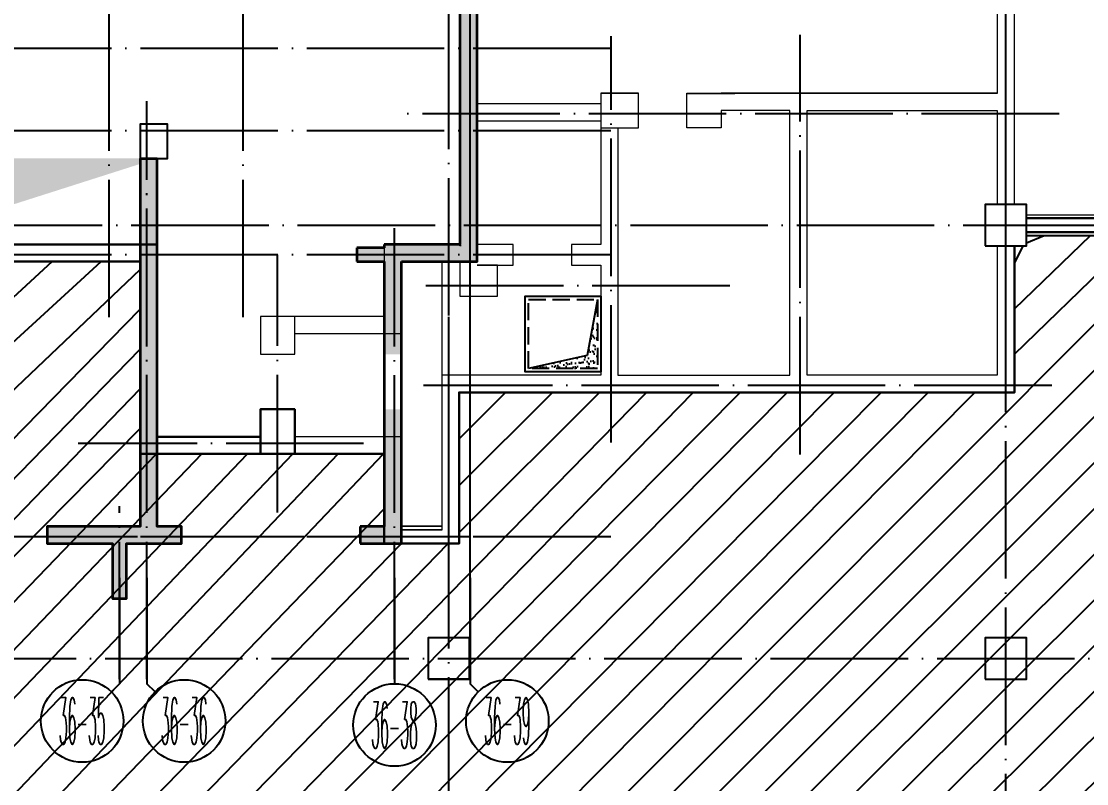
# Model space of a CAD drawing. Extents: x 115549 to 768939, y -502199 to 402497.
# Drawn here: x 430266 to 445760, y -378344 to -367257 of the extents above; entities that cross this region are included whole.
import ezdxf
from ezdxf.enums import TextEntityAlignment as Align

# ---------------------------------------------------------------- set-up
doc = ezdxf.new("R2010")
doc.units = 0
doc.header["$LTSCALE"] = 1000
doc.header["$MEASUREMENT"] = 0
doc.linetypes.add('DASH', pattern=[0.35, 0.25, -0.1])
doc.linetypes.add('DOTE', pattern=[2.4200000000000004, 2, -0.2, 0.02, -0.2])
for name, color, linetype in [('AXIS', 3, 'Continuous'), ('AXIS_TEXT', 7, 'Continuous'), ('COLUMN', 9, 'Continuous'), ('DOTE', 16, 'DOTE'), ('人防集水坑', 6, 'Continuous')]:
    doc.layers.add(name, color=color, linetype=linetype)
for name, color, linetype, lineweight in [('renWALL', 8, 'Continuous', 9), ('WALL', 150, 'Continuous', 30), ('主楼剪力墙', 212, 'Continuous', 5), ('砼墙', 3, 'Continuous', 35)]:
    doc.layers.add(name, color=color, linetype=linetype, lineweight=lineweight)
doc.styles.add('_TCH_AXIS', font='COMPLEX', dxfattribs={"bigfont": 'GBCBIG'})
doc.styles.add('COMPLEX', font='COMPLEX')

# ---------------------------------------------------------------- blocks, each defined once
blk = doc.blocks.new('qiangzh3333')
at = {"layer": 'COLUMN', "color": 8}
for points in [[(503236610.913847, 3697135266.18678), (503237010.913847, 3697135266.18678), (503237010.913847, 3697135766.18678), (503236610.913847, 3697135766.18678)], [(503248901.038847, 3697133996.178967), (503249501.0388471, 3697133996.178967), (503249501.038847, 3697134596.178967), (503248901.038847, 3697134596.178967)], [(503240801.038847, 3697127696.178967), (503241401.038847, 3697127696.178967), (503241401.038847, 3697128296.178967), (503240801.038847, 3697128296.178967)], [(503248901.038847, 3697127696.178967), (503249501.038847, 3697127696.178967), (503249501.038847, 3697128296.178967), (503248901.038847, 3697128296.178967)]]:
    blk.add_lwpolyline(points, close=True, dxfattribs=at)
at = {"layer": 'renWALL', "color": 8}
for points in [[(503241278.9785578, 3697133996.178967), (503241260.913847, 3697133996.178967), (503241260.913847, 3697134596.178967), (503241260.9873332, 3697134596.178967), (503241260.9873332, 3697135913.259404), (503241260.9873332, 3697140163.261382), (503240510.91543, 3697140163.261382)], [(503241260.9873332, 3697140163.261382), (503241510.9873332, 3697140163.261382), (503241510.9873332, 3697136063.259404), (503243310.9873332, 3697136063.259404)], [(503249076.034925, 3697139296.178977), (503249076.0350983, 3697136213.259404), (503246210.9873332, 3697136213.259404), (503245060.9873332, 3697136213.259404)], [(503249326.035192, 3697134596.178967), (503249326.035107, 3697136063.259411), (503249326.0348272, 3697139296.178967)], [(503243560.9873332, 3697135713.259404), (503243560.9873332, 3697133863.259404), (503243560.9873332, 3697133413.26187), (503243560.9873332, 3697132113.26187), (503246060.9873332, 3697132113.26187), (503246060.9873332, 3697135963.259404), (503245060.9873332, 3697135963.259404), (503245060.9873332, 3697135713.259404), (503244560.9873332, 3697135713.259404), (503244560.9873332, 3697136213.259404), (503245060.9873332, 3697136213.259404), (503245260.9873331, 3697136213.259404)], [(503249076.0352267, 3697133996.178967), (503249076.0353357, 3697132113.26187), (503246310.9873332, 3697132113.26187), (503246310.9873332, 3697135963.259404), (503249076.0351128, 3697135963.259404), (503249076.035192, 3697134596.178967)], [(503241510.9873332, 3697134013.259404), (503241510.9873332, 3697134013.259404), (503241510.9873332, 3697134596.178967), (503241510.9873332, 3697134596.178967), (503241510.9873332, 3697135813.259404), (503243310.9873332, 3697135813.259404), (503243310.9873332, 3697134013.259404), (503242885.795962, 3697134013.259404), (503242885.795962, 3697133713.259404), (503243310.9873332, 3697133713.259404), (503243310.9873332, 3697133713.26187), (503243310.9873332, 3697133263.26187), (503243310.9873332, 3697132113.26187), (503241001.1076127, 3697132113.26187), (503241001.1076127, 3697129916.179739), (503240410.9154287, 3697129916.179528), (503240410.9154121, 3697131219.348819), (503238860.9153665, 3697131219.348732)], [(503241260.9873332, 3697134016.179456), (503240160.9153764, 3697134016.179456), (503240160.9153898, 3697132969.179453), (503238360.9153651, 3697132969.179456), (503238360.9153655, 3697132419.34865), (503238860.9153655, 3697132419.348651), (503238860.915365, 3697132969.179455)], [(503238860.9153653, 3697132719.179455), (503240410.915393, 3697132719.179453), (503240410.9153796, 3697133766.179456), (503241260.9873332, 3697133766.179456), (503241260.9873332, 3697133263.26187), (503241810.9873332, 3697133263.26187), (503241810.9873332, 3697133713.26187), (503241510.9873332, 3697133713.26187), (503241510.9873332, 3697133713.259404), (503242035.795962, 3697133713.259404), (503242035.795962, 3697134013.259404), (503241510.9873332, 3697134013.259404)]]:
    blk.add_lwpolyline(points, dxfattribs=at)
for points in [[(503243310.9873332, 3697135713.259404), (503243860.9873332, 3697135713.259404), (503243860.9873332, 3697136213.259404), (503243310.9873332, 3697136213.259404)], [(503240410.9154299, 3697133766.179456), (503241001.1076127, 3697133766.179456), (503241001.1076127, 3697129863.01039), (503240410.9154299, 3697129863.01039)]]:
    blk.add_lwpolyline(points, close=True, dxfattribs=at)
at = {"layer": 'WALL', "color": 8}
for points in [[(503249501.038847, 3697134396.178967), (503257001.038847, 3697134396.178967)], [(503249501.038847, 3697134196.178967), (503257001.038847, 3697134196.178967)], [(503238360.9153665, 3697131219.348704), (503236860.9150647, 3697131219.34862), (503236860.9150649, 3697134016.179456), (503232410.913847, 3697134016.179456), (503232410.913847, 3697134066.18678), (503232010.913847, 3697134066.18678)], [(503249326.0352267, 3697133996.178967), (503249326.0353502, 3697131863.26187), (503246210.9873332, 3697131863.26187), (503243460.9873332, 3697131863.26187), (503241251.1076127, 3697131863.26187), (503241251.1076127, 3697129666.179829), (503240160.9154319, 3697129666.179439), (503240160.9154153, 3697130969.348805), (503238610.915375, 3697130969.348718), (503236610.9150647, 3697130969.348606), (503236610.9150649, 3697133766.179456), (503232410.9154299, 3697133766.179456), (503232410.9154299, 3697129916.179456), (503233126.0353444, 3697129916.179456), (503233126.0353444, 3697128296.178967), (503233301.038847, 3697128296.178967), (503233301.038847, 3697127696.178967), (503233301.0353444, 3697127696.178967), (503233301.0353444, 3697126896.178967), (503232901.0353444, 3697126896.178967), (503232901.0353444, 3697127696.178967)], [(503238860.9153666, 3697130969.348732), (503238860.9153662, 3697131619.34865), (503238360.9153662, 3697131619.34865), (503238360.9153667, 3697130969.348703)]]:
    blk.add_lwpolyline(points, dxfattribs=at)
blk = doc.blocks.new('zhuloujlqtiangchong')
at = {"layer": '主楼剪力墙'}
h = blk.add_hatch(color=253, dxfattribs=at)
h.dxf.hatch_style = 1
h.paths.add_polyline_path([(826057.1114265919, 609470.9931564331), (826057.1114265919, 607820.9931564331), (826057.1114265919, 605270.9931564331), (826307.1114265919, 605270.9931564331), (826307.1114265919, 607820.9931564331), (826307.1114265919, 609470.9931564331), (826782.1114265919, 609470.9931564331), (826782.1114265919, 609670.9931564331), (826182.1114265919, 609670.9931564331), (825582.1114265919, 609670.9931564331), (825582.1114265919, 609470.9931564331)], flags=17)
h.paths.add_polyline_path([(822782.1114265919, 611270.9931564331), (822782.1114265919, 611420.9931564331), (824882.1114265919, 611420.9931564331), (824882.1114265919, 612070.9931564331), (824682.1114265919, 612070.9931564331), (824682.1114265919, 611620.9931564331), (822482.1114265919, 611620.9931564331), (822482.1114265919, 611270.9931564331), (822482.1114265919, 611020.9931564331), (822782.1114265919, 611020.9931564331)])
h.paths.add_polyline_path([(829882.1114265919, 617220.9931564331), (828432.1109634042, 617220.9931564331), (827732.1114265919, 617220.9867229462), (827732.1114265919, 618010.9853439331), (824632.1114265919, 618010.9853439331), (824632.1114265919, 617220.9867229462), (823932.11188972, 617220.9931564331), (822482.1114265919, 617220.9931564331), (822482.1114265919, 616870.9931564331), (822482.1114265919, 615770.9931564331), (822082.1114265919, 615770.9931564331), (822082.1114265919, 615520.9931564331), (822732.1114265919, 615520.9931564331), (822732.1114265919, 616970.9931564331), (823932.1107445359, 616970.9931564331), (824632.1114265919, 616970.9867229462), (824632.1114265919, 615320.9931564331), (824882.1114265919, 615320.9931564331), (824882.1114265919, 617120.9853439331), (824882.1114265919, 617760.9853439331), (827482.1114265919, 617760.9853439331), (827482.1114265919, 617120.9853439331), (827482.1114265919, 615320.9931564331), (827732.1114265919, 615320.9931564331), (827732.1114265919, 616970.9867229462), (828432.1121085882, 616970.9931564331), (829632.1114265919, 616970.9931564331), (829632.1114265919, 616870.9931564331), (829632.1114265919, 615520.9931564331), (830282.1114265919, 615520.9931564331), (830282.1114265919, 615770.9931564331), (829882.1114265919, 615770.9931564331), (829882.1114265919, 616870.9931564331)])
h.paths.add_polyline_path([(829882.1114265919, 611270.9931564331), (829882.1114265919, 611620.9931564331), (828382.1114265919, 611620.9931564331), (827682.1114265919, 611620.9931564331), (827682.1114265919, 611920.9931564331), (827482.1114265919, 611920.9931564331), (827482.1114265919, 611420.9931564331), (828382.1114265919, 611420.9931564331), (829582.1114265919, 611420.9931564331), (829582.1114265919, 611270.9931564331), (829582.1114265919, 611020.9931564331), (829882.1114265919, 611020.9931564331)])
h.paths.add_polyline_path([(833182.1114265919, 615520.9931564331), (833532.1114265919, 615520.9931564331), (833532.1114265919, 615770.9931564331), (832932.1114265919, 615770.9931564331), (832932.1114265919, 614020.9931564331), (833182.1114265919, 614020.9931564331)])
h.paths.add_polyline_path([(838182.1114265919, 611170.9931564331), (838182.1114265919, 609620.9931564331), (837182.1114265919, 609620.9931564331), (837182.1114265919, 609370.9931564331), (838282.1114265919, 609370.9931564331), (839382.1114265919, 609370.9931564331), (839382.1114265919, 609620.9931564331), (838382.1114265919, 609620.9931564331), (838382.1114265919, 611170.9931564331), (838582.1114265919, 611170.9931564331), (838582.1114265919, 611370.9931564331), (838282.1114265919, 611370.9931564331), (837982.1114265919, 611370.9931564331), (837982.1114265919, 611170.9931564331)])
h.paths.add_polyline_path([(837282.1114265919, 605270.9931564331), (837282.1114265919, 607020.9931564331), (837082.1114265919, 607020.9931564331), (837082.1114265919, 605520.9931564331), (836682.1114265919, 605520.9931564331), (836682.1114265919, 605270.9931564331)], flags=17)
h.paths.add_polyline_path([(818832.1114265919, 615770.9931564331), (818832.1114265919, 615520.9931564331), (819182.1114265919, 615520.9931564331), (819182.1114265919, 614020.9931564331), (819432.1114265919, 614020.9931564331), (819432.1114265919, 615770.9931564331)])
h.paths.add_polyline_path([(854082.0958015919, 617220.9931564331), (852632.0958015919, 617220.9931564331), (851932.0958015919, 617220.9931564331), (851932.0958015919, 618010.9931564331), (848832.0958015919, 618010.9931564331), (848832.0958015919, 617220.9931564331), (848132.1114265919, 617220.9931564331), (846682.1114265919, 617220.9931564331), (846682.1114265919, 616870.9931564331), (846682.1114265919, 615770.9931564331), (846282.1114265919, 615770.9931564331), (846282.1114265919, 615520.9931564331), (846932.1114265919, 615520.9931564331), (846932.1114265919, 616970.9931564331), (848132.1114265919, 616970.9931564331), (848832.0958015919, 616970.9931564331), (848832.0958015919, 615320.9931564331), (849082.0958015919, 615320.9931564331), (849082.0958015919, 617120.9931564331), (849082.0958015919, 617760.9931564331), (851682.0958015919, 617760.9931564331), (851682.0958015919, 617120.9931564331), (851682.0958015919, 615320.9931564331), (851932.0958015919, 615320.9931564331), (851932.0958015919, 616970.9931564331), (852632.0958015919, 616970.9931564331), (853832.0958015919, 616970.9931564331), (853832.0958015919, 615520.9931564331), (854482.0958015919, 615520.9931564331), (854482.0958015919, 615770.9931564331), (854082.0958015919, 615770.9931564331), (854082.0958015919, 616870.9931564331)])
h.paths.add_polyline_path([(848182.1114265919, 611420.9931564331), (849082.0958015919, 611420.9931564331), (849082.0958015919, 611920.9931564331), (848882.0958015919, 611920.9931564331), (848882.0958015919, 611620.9931564331), (848182.1114265919, 611620.9931564331), (846682.1114265919, 611620.9931564331), (846682.1114265919, 611270.9931564331), (846682.1114265919, 611020.9931564331), (846982.1114265919, 611020.9931564331), (846982.1114265919, 611270.9931564331), (846982.1114265919, 611420.9931564331)])
h.paths.add_polyline_path([(843032.1114265919, 615770.9931564331), (843032.1114265919, 615520.9931564331), (843382.1114265919, 615520.9931564331), (843382.1114265919, 614020.9931564331), (843632.1114265919, 614020.9931564331), (843632.1114265919, 615770.9931564331)])
h.paths.add_polyline_path([(839882.1114265919, 605270.9931564331), (839882.1114265919, 605520.9931564331), (839482.1114265919, 605520.9931564331), (839482.1114265919, 607020.9931564331), (839282.1114265919, 607020.9931564331), (839282.1114265919, 605270.9931564331)], flags=17)
h.paths.add_polyline_path([(850982.0958015919, 609470.9931564331), (850982.0958015919, 609670.9931564331), (850382.0958015919, 609670.9931564331), (849782.0958015919, 609670.9931564331), (849782.0958015919, 609470.9931564331), (850257.0958015919, 609470.9931564331), (850257.0958015919, 607820.9931564331), (850257.0958015919, 605270.9931564331), (850507.0958015919, 605270.9931564331), (850507.0958015919, 607820.9931564331), (850507.0958015919, 609470.9931564331)], flags=17)
h.paths.add_polyline_path([(854082.0958015919, 611270.9931564331), (854082.0958015919, 611620.9931564331), (851882.0958015919, 611620.9931564331), (851882.0958015919, 612070.9931564331), (851682.0958015919, 612070.9931564331), (851682.0958015919, 611420.9931564331), (853782.0958015919, 611420.9931564331), (853782.0958015919, 611270.9931564331), (853782.0958015919, 611020.9931564331), (854082.0958015919, 611020.9931564331)])
h.paths.add_polyline_path([(857382.0958015919, 615520.9931564331), (857732.0958015919, 615520.9931564331), (857732.0958015919, 615770.9931564331), (857132.0958015919, 615770.9931564331), (857132.0958015919, 614020.9931564331), (857382.0958015919, 614020.9931564331)])
h.paths.add_polyline_path([(838157.1114265919, 615520.9931564331), (838157.1114265919, 613870.9931564331), (838407.1114265919, 613870.9931564331), (838407.1114265919, 615520.9931564331), (839182.1114265919, 615520.9931564331), (839182.1114265919, 615770.9931564331), (837382.1114265919, 615770.9931564331), (837382.1114265919, 615520.9931564331)])
edge = h.paths.add_edge_path()
edge.add_line((823082.1114265919, 609370.9931564331), (823082.1114265919, 605520.9931564331))
edge.add_line((823082.1114265919, 605520.9931564331), (822682.1114265919, 605520.9931564331))
edge.add_line((822682.1114265919, 605520.9931564331), (822682.1114265919, 605270.9931564331))
edge.add_line((822682.1114265919, 605270.9931564331), (823332.1114265919, 605270.9931564331))
edge.add_line((823332.1114265919, 605270.9931564331), (823332.1114265919, 609370.9931564331))
edge.add_line((829032.1114265919, 609370.9931564331), (829032.1114265919, 605270.9931564331))
edge.add_line((829032.1114265919, 605270.9931564331), (829682.1114265919, 605270.9931564331))
edge.add_line((829682.1114265919, 605270.9931564331), (829682.1114265919, 605520.9931564331))
edge.add_line((829682.1114265919, 605520.9931564331), (829282.1114265919, 605520.9931564331))
edge.add_line((829282.1114265919, 605520.9931564331), (829282.1114265919, 609370.9931564331))
edge.add_line((833482.1114265919, 610870.9931564331), (833482.1114265919, 609470.9931564331))
edge.add_line((833482.1114265919, 609470.9931564331), (833482.1114265919, 607020.9931564331))
edge.add_line((833482.1114265919, 607020.9931564331), (833482.1114265919, 605520.9931564331))
edge.add_line((833482.1114265919, 605520.9931564331), (833182.1114265919, 605520.9931564331))
edge.add_line((833182.1114265919, 605520.9931564331), (832032.1114265919, 605520.9931564331))
edge.add_line((832032.1114265919, 605520.9931564331), (832032.1114265919, 605270.9931564331))
edge.add_line((832032.1114265919, 605270.9931564331), (833082.1114265919, 605270.9931564331))
edge.add_line((833082.1114265919, 605270.9931564331), (833082.1114265919, 604470.9931564331))
edge.add_line((833082.1114265919, 604470.9931564331), (833282.1114265919, 604470.9931564331))
edge.add_line((833282.1114265919, 604470.9931564331), (833282.1114265919, 605270.9931564331))
edge.add_line((833282.1114265919, 605270.9931564331), (833582.1114265919, 605270.9931564331))
edge.add_line((833582.1114265919, 605270.9931564331), (834082.1114265919, 605270.9931564331))
edge.add_line((834082.1114265919, 605270.9931564331), (834082.1114265919, 605520.9931564331))
edge.add_line((834082.1114265919, 605520.9931564331), (833732.1114265919, 605520.9931564331))
edge.add_line((833732.1114265919, 605520.9931564331), (833732.1114265919, 607020.9931564331))
edge.add_line((833732.1114265919, 607020.9931564331), (833732.1114265919, 609470.9931564331))
edge.add_line((833732.1114265919, 609470.9931564331), (833732.1114265919, 610870.9931564331))
edge.add_line((847282.1114265919, 609370.9931564331), (847282.1114265919, 605520.9931564331))
edge.add_line((847282.1114265919, 605520.9931564331), (846882.1114265919, 605520.9931564331))
edge.add_line((846882.1114265919, 605520.9931564331), (846882.1114265919, 605270.9931564331))
edge.add_line((846882.1114265919, 605270.9931564331), (847532.1114265919, 605270.9931564331))
edge.add_line((847532.1114265919, 605270.9931564331), (847532.1114265919, 609370.9931564331))
edge.add_line((842832.1114265919, 610870.9931564331), (842832.1114265919, 609470.9931564331))
edge.add_line((842832.1114265919, 609470.9931564331), (842832.1114265919, 607020.9931564331))
edge.add_line((842832.1114265919, 607020.9931564331), (842832.1114265919, 605520.9931564331))
edge.add_line((842832.1114265919, 605520.9931564331), (842482.1114265919, 605520.9931564331))
edge.add_line((842482.1114265919, 605520.9931564331), (842482.1114265919, 605270.9931564331))
edge.add_line((842482.1114265919, 605270.9931564331), (842982.1114265919, 605270.9931564331))
edge.add_line((842982.1114265919, 605270.9931564331), (843282.1114265919, 605270.9931564331))
edge.add_line((843282.1114265919, 605270.9931564331), (843282.1114265919, 604470.9931564331))
edge.add_line((843282.1114265919, 604470.9931564331), (843482.1114265919, 604470.9931564331))
edge.add_line((843482.1114265919, 604470.9931564331), (843482.1114265919, 605520.9931564331))
edge.add_line((843482.1114265919, 605520.9931564331), (843082.1114265919, 605520.9931564331))
edge.add_line((843082.1114265919, 605520.9931564331), (843082.1114265919, 607020.9931564331))
edge.add_line((843082.1114265919, 607020.9931564331), (843082.1114265919, 609470.9931564331))
edge.add_line((843082.1114265919, 609470.9931564331), (843082.1114265919, 610870.9931564331))
edge.add_line((857682.0958015919, 610870.9931564331), (857682.0958015919, 609470.9931564331))
edge.add_line((857682.0958015919, 609470.9931564331), (857682.0958015919, 607020.9931564331))
edge.add_line((857682.0958015919, 607020.9931564331), (857682.0958015919, 605520.9931564331))
edge.add_line((857682.0958015919, 605520.9931564331), (857382.0958015919, 605520.9931564331))
edge.add_line((857382.0958015919, 605520.9931564331), (856332.0958015919, 605520.9931564331))
edge.add_line((856332.0958015919, 605520.9931564331), (856332.0958015919, 605270.9931564331))
edge.add_line((856332.0958015919, 605270.9931564331), (857282.0958015919, 605270.9931564331))
edge.add_line((857282.0958015919, 605270.9931564331), (857282.0958015919, 604470.9931564331))
edge.add_line((857282.0958015919, 604470.9931564331), (857482.0958015919, 604470.9931564331))
edge.add_line((857482.0958015919, 604470.9931564331), (857482.0958015919, 605270.9931564331))
edge.add_line((857482.0958015919, 605270.9931564331), (857782.0958015919, 605270.9931564331))
edge.add_line((857782.0958015919, 605270.9931564331), (858282.0958015919, 605270.9931564331))
edge.add_line((858282.0958015919, 605270.9931564331), (858282.0958015919, 605520.9931564331))
edge.add_line((858282.0958015919, 605520.9931564331), (857932.0958015919, 605520.9931564331))
edge.add_line((857932.0958015919, 605520.9931564331), (857932.0958015919, 607020.9931564331))
edge.add_line((857932.0958015919, 607020.9931564331), (857932.0958015919, 609470.9931564331))
edge.add_line((857932.0958015919, 609470.9931564331), (857932.0958015919, 610870.9931564331))
edge.add_line((853232.0958015919, 609370.9931564331), (853232.0958015919, 605270.9931564331))
edge.add_line((853232.0958015919, 605270.9931564331), (853882.0958015919, 605270.9931564331))
edge.add_line((853882.0958015919, 605270.9931564331), (853882.0958015919, 605520.9931564331))
edge.add_line((853882.0958015919, 605520.9931564331), (853482.0958015919, 605520.9931564331))
edge.add_line((853482.0958015919, 605520.9931564331), (853482.0958015919, 609370.9931564331))
h.paths.add_polyline_path([(861232.0958016515, 608024.1550278664), (861482.0958015323, 608024.1550273895), (861482.0958015919, 609370.9931564331), (862582.0958015919, 609370.9931564331), (862582.0958015919, 615770.9931564331), (861582.0958015919, 615770.9931564331), (861582.0958015919, 615520.9931564331), (862332.0958015919, 615520.9931564331), (862332.0958015919, 609620.9931564331), (861232.0958015919, 609620.9931564331), (861232.0958015919, 609570.9931564331), (860832.0958015919, 609570.9931564331), (860832.0958015919, 609370.9931564331), (861232.0958015919, 609370.9931564331)])
h.paths.add_polyline_path([(861482.0958015919, 607224.1550264359), (861232.0958016515, 607224.1550273895), (861232.0958015919, 605520.9931564331), (860882.0958015919, 605520.9931564331), (860882.0958015919, 605270.9931564331), (861482.0958015919, 605270.9931564331)])
h.paths.add_polyline_path([(815082.1114265919, 609120.9858341217), (815332.1114265919, 609120.9858341217), (815332.1114265919, 609370.9931564331), (815732.1114265919, 609370.9931564331), (815732.1114265919, 609570.9931564331), (815332.1114265919, 609570.9931564331), (815332.1114265919, 609620.9931564331), (814232.1114265919, 609620.9931564331), (814232.1114265919, 615520.9931564331), (814982.1114265919, 615520.9931564331), (814982.1114265919, 615770.9931564331), (813982.1114265919, 615770.9931564331), (813982.1114265919, 609370.9931564331), (815082.1114265919, 609370.9931564331)])
h.paths.add_polyline_path([(815332.1114265919, 608120.9858341217), (815082.1114266515, 608120.9858341217), (815082.1114265919, 605270.9931564331), (815682.1114265919, 605270.9931564331), (815682.1114265919, 605520.9931564331), (815332.1114265919, 605520.9931564331)])
h.paths.add_polyline_path([(818882.1114265919, 608120.9858341217), (818632.1114266515, 608120.9858341217), (818632.1114265919, 605520.9931564331), (818282.1114265919, 605520.9931564331), (818282.1114265919, 605270.9931564331), (819082.1114265919, 605270.9931564331), (819082.1114265919, 604470.9931564331), (819282.1114265919, 604470.9931564331), (819282.1114265919, 605520.9931564331), (818882.1114265919, 605520.9931564331)])
h.paths.add_polyline_path([(818632.1114265919, 609120.9858341217), (818882.1114265323, 609120.9858341217), (818882.1114265919, 610870.9931564331), (818632.1114265919, 610870.9931564331)])
h = blk.add_hatch(color=253, dxfattribs=at)
h.dxf.hatch_style = 1
h.paths.add_polyline_path([(826057.1114265919, 609470.9931564331), (826057.1114265919, 607820.9931564331), (826057.1114265919, 605270.9931564331), (826307.1114265919, 605270.9931564331), (826307.1114265919, 607820.9931564331), (826307.1114265919, 609470.9931564331), (826782.1114265919, 609470.9931564331), (826782.1114265919, 609670.9931564331), (826182.1114265919, 609670.9931564331), (825582.1114265919, 609670.9931564331), (825582.1114265919, 609470.9931564331)])
h.paths.add_polyline_path([(822782.1114265919, 611270.9931564331), (822782.1114265919, 611420.9931564331), (824882.1114265919, 611420.9931564331), (824882.1114265919, 612070.9931564331), (824682.1114265919, 612070.9931564331), (824682.1114265919, 611620.9931564331), (822482.1114265919, 611620.9931564331), (822482.1114265919, 611270.9931564331), (822482.1114265919, 611020.9931564331), (822782.1114265919, 611020.9931564331)])
h.paths.add_polyline_path([(829882.1114265919, 611270.9931564331), (829882.1114265919, 611620.9931564331), (828382.1114265919, 611620.9931564331), (827682.1114265919, 611620.9931564331), (827682.1114265919, 611920.9931564331), (827482.1114265919, 611920.9931564331), (827482.1114265919, 611420.9931564331), (828382.1114265919, 611420.9931564331), (829582.1114265919, 611420.9931564331), (829582.1114265919, 611270.9931564331), (829582.1114265919, 611020.9931564331), (829882.1114265919, 611020.9931564331)])
h.paths.add_polyline_path([(838182.1114265919, 611170.9931564331), (838182.1114265919, 609620.9931564331), (837182.1114265919, 609620.9931564331), (837182.1114265919, 609370.9931564331), (838282.1114265919, 609370.9931564331), (839382.1114265919, 609370.9931564331), (839382.1114265919, 609620.9931564331), (838382.1114265919, 609620.9931564331), (838382.1114265919, 611170.9931564331), (838582.1114265919, 611170.9931564331), (838582.1114265919, 611370.9931564331), (838282.1114265919, 611370.9931564331), (837982.1114265919, 611370.9931564331), (837982.1114265919, 611170.9931564331)])
h.paths.add_polyline_path([(837282.1114265919, 605270.9931564331), (837282.1114265919, 607020.9931564331), (837082.1114265919, 607020.9931564331), (837082.1114265919, 605520.9931564331), (836682.1114265919, 605520.9931564331), (836682.1114265919, 605270.9931564331)])
h.paths.add_polyline_path([(848182.1114265919, 611420.9931564331), (849082.0958015919, 611420.9931564331), (849082.0958015919, 611920.9931564331), (848882.0958015919, 611920.9931564331), (848882.0958015919, 611620.9931564331), (848182.1114265919, 611620.9931564331), (846682.1114265919, 611620.9931564331), (846682.1114265919, 611270.9931564331), (846682.1114265919, 611020.9931564331), (846982.1114265919, 611020.9931564331), (846982.1114265919, 611270.9931564331), (846982.1114265919, 611420.9931564331)])
h.paths.add_polyline_path([(839882.1114265919, 605270.9931564331), (839882.1114265919, 605520.9931564331), (839482.1114265919, 605520.9931564331), (839482.1114265919, 607020.9931564331), (839282.1114265919, 607020.9931564331), (839282.1114265919, 605270.9931564331)])
h.paths.add_polyline_path([(850982.0958015919, 609470.9931564331), (850982.0958015919, 609670.9931564331), (850382.0958015919, 609670.9931564331), (849782.0958015919, 609670.9931564331), (849782.0958015919, 609470.9931564331), (850257.0958015919, 609470.9931564331), (850257.0958015919, 607820.9931564331), (850257.0958015919, 605270.9931564331), (850507.0958015919, 605270.9931564331), (850507.0958015919, 607820.9931564331), (850507.0958015919, 609470.9931564331)])
h.paths.add_polyline_path([(854082.0958015919, 611270.9931564331), (854082.0958015919, 611620.9931564331), (851882.0958015919, 611620.9931564331), (851882.0958015919, 612070.9931564331), (851682.0958015919, 612070.9931564331), (851682.0958015919, 611420.9931564331), (853782.0958015919, 611420.9931564331), (853782.0958015919, 611270.9931564331), (853782.0958015919, 611020.9931564331), (854082.0958015919, 611020.9931564331)])
h.paths.add_polyline_path([(857682.0958015919, 610870.9931564331), (857932.0958015919, 610870.9931564331), (857932.0958015919, 609470.9931564331), (857932.0958015919, 607020.9931564331), (857932.0958015919, 605520.9931564331), (858282.0958015919, 605520.9931564331), (858282.0958015919, 605270.9931564331), (857782.0958015919, 605270.9931564331), (857482.0958015919, 605270.9931564331), (857482.0958015919, 604470.9931564331), (857282.0958015919, 604470.9931564331), (857282.0958015919, 605270.9931564331), (856332.0958015919, 605270.9931564331), (856332.0958015919, 605520.9931564331), (857382.0958015919, 605520.9931564331), (857682.0958015919, 605520.9931564331), (857682.0958015919, 607020.9931564331), (857682.0958015919, 609470.9931564331)])
h.paths.add_polyline_path([(853232.0958015919, 609370.9931564331), (853482.0958015919, 609370.9931564331), (853482.0958015919, 605520.9931564331), (853882.0958015919, 605520.9931564331), (853882.0958015919, 605270.9931564331), (853232.0958015919, 605270.9931564331)])
h.paths.add_polyline_path([(847282.1114265919, 609370.9931564331), (847532.1114265919, 609370.9931564331), (847532.1114265919, 605270.9931564331), (846882.1114265919, 605270.9931564331), (846882.1114265919, 605520.9931564331), (847282.1114265919, 605520.9931564331)])
h.paths.add_polyline_path([(842832.1114265919, 610870.9931564331), (843082.1114265919, 610870.9931564331), (843082.1114265919, 609470.9931564331), (843082.1114265919, 607020.9931564331), (843082.1114265919, 605520.9931564331), (843482.1114265919, 605520.9931564331), (843482.1114265919, 604470.9931564331), (843282.1114265919, 604470.9931564331), (843282.1114265919, 605270.9931564331), (842982.1114265919, 605270.9931564331), (842482.1114265919, 605270.9931564331), (842482.1114265919, 605520.9931564331), (842832.1114265919, 605520.9931564331), (842832.1114265919, 607020.9931564331), (842832.1114265919, 609470.9931564331)])
h.paths.add_polyline_path([(833482.1114265919, 610870.9931564331), (833732.1114265919, 610870.9931564331), (833732.1114265919, 609470.9931564331), (833732.1114265919, 607020.9931564331), (833732.1114265919, 605520.9931564331), (834082.1114265919, 605520.9931564331), (834082.1114265919, 605270.9931564331), (833582.1114265919, 605270.9931564331), (833282.1114265919, 605270.9931564331), (833282.1114265919, 604470.9931564331), (833082.1114265919, 604470.9931564331), (833082.1114265919, 605270.9931564331), (832032.1114265919, 605270.9931564331), (832032.1114265919, 605520.9931564331), (833182.1114265919, 605520.9931564331), (833482.1114265919, 605520.9931564331), (833482.1114265919, 607020.9931564331), (833482.1114265919, 609470.9931564331)])
h.paths.add_polyline_path([(829032.1114265919, 609370.9931564331), (829282.1114265919, 609370.9931564331), (829282.1114265919, 605520.9931564331), (829682.1114265919, 605520.9931564331), (829682.1114265919, 605270.9931564331), (829032.1114265919, 605270.9931564331)])
h.paths.add_polyline_path([(823082.1114265919, 609370.9931564331), (823332.1114265919, 609370.9931564331), (823332.1114265919, 605270.9931564331), (822682.1114265919, 605270.9931564331), (822682.1114265919, 605520.9931564331), (823082.1114265919, 605520.9931564331)])
blk = doc.blocks.new('asdfqwer')
at = {"ltscale": 10}
h = blk.add_hatch(dxfattribs=at)
h.set_pattern_fill('AR-SAND', color=6, scale=50, style=0)
h.set_pattern_definition([(37.50000000000001, (0, 0), (-4.000078239960125, 122.3533093323356), [0, -96.52, 0, -107.95, 0, -103.1875]), (7.499999999999999, (0, 0), (112.3808207845006, 179.2062751420885), [0, -52.07000000000001, 0, -86.995, 0, -33.3375]), (327.5, (-78.105, 0), (197.7480925603645, 0.3592961696364028), [0, -31.75, 0, -114.3, 0, -149.225]), (317.5, (-78.105, 0), (190.8891131180743, 55.73233081430404), [0, -15.875, 0, -74.92999999999999, 0, -85.725])])
h.paths.add_polyline_path([(477311.1162526845, 229083.757494817), (476311.1162526844, 229083.757494817), (476311.1162526844, 228083.7574948172), (476458.3371828603, 228897.4432301149)])
at = {"color": 6}
for p, q in [((476458.3371828604, 228897.4432301149), (477311.1162526845, 229083.757494817)), ((476311.1162526845, 228083.757494817), (476458.3371828604, 228897.4432301149))]:
    blk.add_line(p, q, dxfattribs=at)
blk.add_lwpolyline([(476261.1162526845, 229133.757494817), (477361.1162526845, 229133.757494817), (477361.1162526845, 228033.757494817), (476261.1162526845, 228033.757494817)], close=True, dxfattribs=at)
at = {"color": 6, "linetype": 'DASH'}
blk.add_lwpolyline([(476311.1162526845, 229083.757494817), (477311.1162526845, 229083.757494817), (477311.1162526845, 228083.757494817), (476311.1162526845, 228083.757494817)], close=True, dxfattribs=at)
blk = doc.blocks.new('_AXISO')
blk.add_circle((0, 0), 0.5)
at = {"layer": 'AXIS_TEXT', "style": 'COMPLEX', "width": 1.041666666666667}
blk.add_attdef('A', text='', height=0.56, dxfattribs=at).set_placement((-0.25, -0.28), (0.25, -0.28), align=Align.FIT)
blk = doc.blocks.new('36-8')
at = {"layer": 'AXIS'}
for p, q in [((2321903.268449269, -1099329.844823387), (2321903.268449267, -1100868.143800153)), ((2322303.268449269, -1099329.844823388), (2322303.268449267, -1100868.143800154)), ((2325903.26808413, -1099329.844823417), (2325903.268084128, -1100868.143800183)), ((2327003.267718991, -1099329.844823388), (2327003.267718989, -1100868.143800154)), ((2321786.111161741, -1100985.301087679), (2321903.268449267, -1100868.143800153)), ((2322420.425736792, -1100985.301087679), (2322303.268449267, -1100868.143800154)), ((2327120.425006514, -1100985.301087679), (2327003.267718989, -1100868.143800154))]:
    blk.add_line(p, q, dxfattribs=at)
ref = blk.add_blockref('_AXISO', (2321361.84709303, -1101409.56515639), dxfattribs=dict(at, xscale=1200, yscale=1200, zscale=1200))
ref.add_attrib('A', '36-35', dxfattribs={"layer": 'AXIS_TEXT', "height": 678.8225099390856, "style": '_TCH_AXIS', "width": 0.2142857142856402}).set_placement((2321022.43583806, -1101748.97641136), (2321701.258347999, -1101748.97641136), align=Align.FIT)
ref = blk.add_blockref('_AXISO', (2322844.689805504, -1101409.565156391), dxfattribs=dict(at, xscale=1200, yscale=1200, zscale=1200))
ref.add_attrib('A', '36-36', dxfattribs={"layer": 'AXIS_TEXT', "height": 678.8225099390856, "style": '_TCH_AXIS', "width": 0.2142857142856403}).set_placement((2322505.278550535, -1101748.976411361), (2323184.101060473, -1101748.976411361), align=Align.FIT)
ref = blk.add_blockref('_AXISO', (2325903.268084128, -1101468.143800183), dxfattribs=dict(at, xscale=1200, yscale=1200, zscale=1200))
ref.add_attrib('A', '36-38', dxfattribs={"layer": 'AXIS_TEXT', "height": 678.8225099390856, "style": '_TCH_AXIS', "width": 0.2142857142856402}).set_placement((2325563.856829159, -1101807.555055153), (2326242.679339098, -1101807.555055153), align=Align.FIT)
ref = blk.add_blockref('_AXISO', (2327544.689075226, -1101409.565156391), dxfattribs=dict(at, xscale=1200, yscale=1200, zscale=1200))
ref.add_attrib('A', '36-39', dxfattribs={"layer": 'AXIS_TEXT', "height": 678.8225099390856, "style": '_TCH_AXIS', "width": 0.2142857142856403}).set_placement((2327205.277820257, -1101748.976411361), (2327884.100330195, -1101748.976411361), align=Align.FIT)
blk = doc.blocks.new('gangjinhunningtuqiang')
at = {"layer": '砼墙', "color": 8}
for p, q in [((857682.0958015919, 610870.9931564331), (857932.0958015919, 610870.9931564331)), ((861232.0958015919, 609570.9931564331), (860832.0958015919, 609570.9931564331)), ((860832.0958015919, 609570.9931564331), (860832.0958015919, 609370.9931564331)), ((861232.0958015919, 609620.9931564331), (861232.0958015919, 609570.9931564331)), ((860832.0958015919, 609370.9931564331), (861232.0958015919, 609370.9931564331)), ((861232.0958015919, 609370.9931564331), (861232.0958015919, 609170.9931564331)), ((861482.0958015919, 609170.9931564331), (861482.0958015919, 609370.9931564331)), ((861232.0958015919, 609170.9931564331), (861232.0958015919, 605520.9931564331)), ((861482.0958015919, 605270.9931564331), (861482.0958015919, 609170.9931564331)), ((861232.0958015919, 605520.9931564331), (860882.0958015919, 605520.9931564331)), ((860882.0958015919, 605520.9931564331), (860882.0958015919, 605270.9931564331)), ((860882.0958015919, 605270.9931564331), (861482.0958015919, 605270.9931564331))]:
    blk.add_line(p, q, dxfattribs=at)
for points in [[(861482.0958015919, 609370.9931564331), (862582.0958015919, 609370.9931564331), (862582.0958015919, 611270.9931564331), (862582.0958015919, 613870.9931564331), (862582.0958015919, 615770.9931564331), (861582.0958015919, 615770.9931564331), (861582.0958015919, 615520.9931564331), (862332.0958015919, 615520.9931564331), (862332.0958015919, 613870.9931564331), (862332.0958015919, 611270.9931564331), (862332.0958015919, 609620.9931564331), (861232.0958015919, 609620.9931564331)], [(857682.0958015919, 610870.9931564331), (857682.0958015919, 609470.9931564331), (857682.0958015919, 607020.9931564331), (857682.0958015919, 605520.9931564331), (857382.0958015919, 605520.9931564331), (856332.0958015919, 605520.9931564331), (856332.0958015919, 605270.9931564331), (857282.0958015919, 605270.9931564331), (857282.0958015919, 604470.9931564331), (857482.0958015919, 604470.9931564331), (857482.0958015919, 605270.9931564331), (857782.0958015919, 605270.9931564331), (858282.0958015919, 605270.9931564331), (858282.0958015919, 605520.9931564331), (857932.0958015919, 605520.9931564331), (857932.0958015919, 607020.9931564331), (857932.0958015919, 609470.9931564331), (857932.0958015919, 610870.9931564331)]]:
    blk.add_lwpolyline(points, dxfattribs=at)
blk = doc.blocks.new('saaaa')
at = {"layer": 'COLUMN', "color": 8}
for p, q in [((504904699.7197793, 3696196563.324012), (504904299.7197793, 3696196563.324012)), ((504904299.7197793, 3696196563.324012), (504904299.7197793, 3696196063.324012)), ((504904699.7197793, 3696196063.324012), (504904699.7197793, 3696196563.324012)), ((504904299.7197793, 3696196063.324012), (504904699.7197793, 3696196063.324012)), ((504916589.8447793, 3696195393.316199), (504916589.8447793, 3696194793.316199)), ((504916764.8411242, 3696195393.316199), (504916589.8447793, 3696195393.316199)), ((504917189.8447793, 3696195393.316199), (504916589.8447793, 3696195393.316199)), ((504916589.8447793, 3696195393.316199), (504916589.8447793, 3696194793.316199)), ((504917189.8447793, 3696195393.316199), (504917014.8411242, 3696195393.316199)), ((504917189.8447793, 3696195243.316199), (504917189.8447793, 3696195393.316199)), ((504917189.8447794, 3696194793.316199), (504917189.8447793, 3696195393.316199)), ((504917189.8447793, 3696194793.316199), (504917189.8447793, 3696194993.316199)), ((504916589.8447793, 3696194793.316199), (504916764.841159, 3696194793.316199)), ((504916589.8447793, 3696194793.316199), (504917189.8447794, 3696194793.316199)), ((504917014.841159, 3696194793.316199), (504917189.8447793, 3696194793.316199)), ((504909089.8447793, 3696189093.316199), (504908489.8447793, 3696189093.316199)), ((504908489.8447793, 3696189093.316199), (504908489.8447793, 3696188493.316199)), ((504909089.8447793, 3696188493.316199), (504909089.8447793, 3696189093.316199)), ((504908489.8447793, 3696188493.316199), (504909089.8447793, 3696188493.316199))]:
    blk.add_line(p, q, dxfattribs=at)
at = {"layer": 'renWALL', "color": 8}
for p, q in [((504908949.7932655, 3696196710.396636), (504908949.7932655, 3696200960.398614)), ((504909199.7932655, 3696200960.398614), (504909199.7932655, 3696196860.396636)), ((504916764.8407595, 3696200093.316199), (504916764.8410306, 3696197010.396636)), ((504917014.8410393, 3696196860.396643), (504917014.8407595, 3696200093.316199)), ((504917014.8410229, 3696197043.316199), (504917014.8410229, 3696197243.316199)), ((504911549.7932655, 3696197010.396636), (504910999.7932655, 3696197010.396636)), ((504910999.7932655, 3696197010.396636), (504910999.7932655, 3696196510.396636)), ((504911549.7932655, 3696196510.396636), (504911549.7932655, 3696197010.396636)), ((504912249.7932655, 3696196510.396636), (504912249.7932655, 3696197010.396636)), ((504912249.7932655, 3696197010.396636), (504912749.7932655, 3696197010.396636)), ((504912749.7932655, 3696197010.396636), (504912949.7932653, 3696197010.396636)), ((504913899.7932655, 3696197010.396636), (504912749.7932655, 3696197010.396636)), ((504916764.8410306, 3696197010.396636), (504913899.7932655, 3696197010.396636)), ((504909199.7932655, 3696196860.396636), (504910999.7932655, 3696196860.396636)), ((504917014.8411243, 3696195393.316199), (504917014.8410393, 3696196860.396643)), ((504908949.7932655, 3696195393.316199), (504908949.7932655, 3696196710.396636)), ((504913749.7932655, 3696196760.396636), (504912749.7932655, 3696196760.396636)), ((504912749.7932655, 3696196760.396636), (504912749.7932655, 3696196510.396636)), ((504913749.7932655, 3696192910.399102), (504913749.7932655, 3696196760.396636)), ((504913999.7932655, 3696192910.399102), (504913999.7932655, 3696196760.396636)), ((504913999.7932655, 3696196760.396636), (504916764.8410451, 3696196760.396636)), ((504916764.8410451, 3696196760.396636), (504916764.8411242, 3696195393.316199)), ((504909199.7932655, 3696195393.316199), (504909199.7932655, 3696196610.396636)), ((504909199.7932655, 3696196610.396636), (504910999.7932655, 3696196610.396636)), ((504910999.7932655, 3696196610.396636), (504910999.7932655, 3696194810.396636)), ((504910999.7932655, 3696196510.396636), (504911549.7932655, 3696196510.396636)), ((504911249.7932655, 3696196510.396636), (504911249.7932655, 3696194660.396636)), ((504912749.7932655, 3696196510.396636), (504912249.7932655, 3696196510.396636)), ((504908949.7197793, 3696194793.316199), (504908949.7197793, 3696195393.316199)), ((504908949.7197793, 3696195393.316199), (504908949.7932655, 3696195393.316199)), ((504909199.7932655, 3696194793.316199), (504909199.7932655, 3696195393.316199)), ((504909199.7932655, 3696195393.316199), (504909199.7932655, 3696195393.316199)), ((504917189.8447793, 3696195243.316199), (504922114.841142, 3696195243.316199)), ((504917189.8447793, 3696194943.316199), (504922114.841142, 3696194943.316199)), ((504908949.7932655, 3696194813.316688), (504907849.7213087, 3696194813.316688)), ((504907849.7213087, 3696194813.316688), (504907849.7213221, 3696193766.316685)), ((504908967.78449, 3696194793.316199), (504908949.7197793, 3696194793.316199)), ((504909724.6018943, 3696194810.396636), (504909199.7932655, 3696194810.396636)), ((504909199.7932655, 3696194793.316199), (504909199.7932655, 3696194793.316199)), ((504909724.6018943, 3696194510.396636), (504909724.6018943, 3696194810.396636)), ((504910999.7932655, 3696194810.396636), (504910574.6018943, 3696194810.396636)), ((504910574.6018943, 3696194810.396636), (504910574.6018943, 3696194510.396636)), ((504916764.841159, 3696194793.316199), (504916764.841268, 3696192910.399102)), ((504908099.7213253, 3696193516.316685), (504908099.7213119, 3696194563.316688)), ((504908099.7213119, 3696194563.316688), (504908949.7932655, 3696194563.316688)), ((504908099.7213622, 3696194563.316688), (504908689.913545, 3696194563.316688)), ((504908099.7213622, 3696190660.147622), (504908099.7213622, 3696194563.316688)), ((504908689.913545, 3696194563.316688), (504908689.913545, 3696190660.147622)), ((504908949.7932655, 3696194563.316688), (504908949.7932655, 3696194060.399102)), ((504911249.7932655, 3696194660.396636), (504911249.7932655, 3696194210.399102)), ((504909499.7932655, 3696194060.399102), (504909499.7932655, 3696194510.399102)), ((504909499.7932655, 3696194510.399102), (504909499.7932655, 3696194510.399102)), ((504909499.7932655, 3696194510.399102), (504909499.7932655, 3696194510.396636)), ((504909499.7932655, 3696194510.396636), (504909724.6018943, 3696194510.396636)), ((504910574.6018943, 3696194510.396636), (504910999.7932655, 3696194510.396636)), ((504910999.7932655, 3696194510.396636), (504910999.7932655, 3696194510.399102)), ((504910999.7932655, 3696194510.399102), (504910999.7932655, 3696194060.399102)), ((504911249.7932655, 3696194210.399102), (504911249.7932655, 3696192910.399102)), ((504908949.7932655, 3696194060.399102), (504909499.7932655, 3696194060.399102)), ((504910999.7932655, 3696194060.399102), (504910999.7932655, 3696192910.399102)), ((504907849.7213221, 3696193766.316685), (504906049.7212974, 3696193766.316688)), ((504906049.7212974, 3696193766.316688), (504906049.7212978, 3696193216.485882)), ((504906549.7212978, 3696193216.485883), (504906549.7212973, 3696193766.316687)), ((504906549.7212976, 3696193516.316687), (504908099.7213253, 3696193516.316685)), ((504906049.7212978, 3696193216.485882), (504906549.7212978, 3696193216.485883)), ((504910999.7932655, 3696192910.399102), (504908689.913545, 3696192910.399102)), ((504908689.913545, 3696192910.399102), (504908689.913545, 3696190713.316971)), ((504911249.7932655, 3696192910.399102), (504913749.7932655, 3696192910.399102)), ((504916764.841268, 3696192910.399102), (504913999.7932655, 3696192910.399102)), ((504908099.7213444, 3696192016.486051), (504906549.7212988, 3696192016.485964)), ((504908099.721361, 3696190713.31676), (504908099.7213444, 3696192016.486051)), ((504908689.913545, 3696190713.316971), (504908099.721361, 3696190713.31676)), ((504908689.913545, 3696190660.147622), (504908099.7213622, 3696190660.147622))]:
    blk.add_line(p, q, dxfattribs=at)
at = {"layer": 'WALL', "color": 8}
for p, q in [((504904549.7209972, 3696194812.580359), (504900099.7197793, 3696194812.580359)), ((504904549.720997, 3696192015.749524), (504904549.7209972, 3696194812.580359)), ((504917014.841159, 3696194792.579871), (504917014.8412825, 3696192659.662774)), ((504904299.7209972, 3696194562.580359), (504900099.7213622, 3696194562.580359)), ((504904299.720997, 3696191765.749509), (504904299.7209972, 3696194562.580359)), ((504911149.7932655, 3696192659.662774), (504908939.913545, 3696192659.662774)), ((504908939.913545, 3696192659.662774), (504908939.913545, 3696190462.580733)), ((504913899.7932655, 3696192659.662774), (504911149.7932655, 3696192659.662774)), ((504917014.8412825, 3696192659.662774), (504913899.7932655, 3696192659.662774)), ((504906549.7212985, 3696192415.749554), (504906049.7212985, 3696192415.749554)), ((504906049.7212985, 3696192415.749554), (504906049.721299, 3696191765.749607)), ((504906549.7212989, 3696191765.749636), (504906549.7212985, 3696192415.749554)), ((504906049.7212988, 3696192015.749608), (504904549.720997, 3696192015.749524)), ((504906299.7213073, 3696191765.749622), (504904299.720997, 3696191765.749509)), ((504907849.7213476, 3696191765.749709), (504906299.7213073, 3696191765.749622)), ((504907849.7213641, 3696190462.580342), (504907849.7213476, 3696191765.749709)), ((504908939.913545, 3696190462.580733), (504907849.7213641, 3696190462.580342))]:
    blk.add_line(p, q, dxfattribs=at)
blk = doc.blocks.new('36-19')
at = {"layer": 'DOTE', "color": 8}
for p, q in [((2326768.00286736, -1123594.431050437), (2326768.00286736, -1113651.03098487)), ((2328718.002865748, -1123594.431050437), (2328718.002865748, -1113651.03098487)), ((2332018.002865749, -1128858.771882463), (2332018.002865748, -1113651.03098487)), ((2334062.534886719, -1119686.019433582), (2282758.942673185, -1119686.019433582)), ((2327318.002865748, -1128858.771882458), (2327318.002865748, -1120454.173971831)), ((2334062.534886719, -1120886.019433582), (2282758.942673185, -1120886.019433582)), ((2330918.003230887, -1128858.771882462), (2330918.003230887, -1122301.580283151)), ((2334062.534886719, -1122686.017299833), (2282758.942673185, -1122686.017299833)), ((2326918.003596026, -1128858.771882457), (2326918.003596026, -1126340.964626454)), ((2334062.53488672, -1126786.017300328), (2282758.942673185, -1126786.017300328))]:
    blk.add_line(p, q, dxfattribs=at)

msp = doc.modelspace()

# ---------------------------------------------------------------- hatches: boundary and pattern name
h = msp.add_hatch()
h.set_pattern_fill('ANSI31', color=256, scale=300, style=0)
h.set_pattern_definition([(45, (-502804617.7348279, -3696704517.997187), (-336.7596045400932, 336.7596045400933), [])])
edge = h.paths.add_edge_path()
edge.add_line((487447.9249867091, -311971.880719469), (487447.9267028461, -418351.4709918957))
edge.add_line((487447.9267028461, -418351.4709918957), (442183.2992801557, -418351.471722887))
edge.add_line((442183.2992801557, -418351.471722887), (442183.2992801557, -418251.474469469))
edge.add_line((442183.2992801557, -418251.474469469), (437793.2102692018, -418251.4701960544))
edge.add_line((437793.2102692018, -418251.4701960544), (437793.2102692018, -412351.474469469))
edge.add_line((437793.2102692018, -412351.474469469), (440543.2102692018, -412351.4744699459))
edge.add_line((440543.2102692018, -412351.4744699459), (440543.1806011091, -406901.474469469))
edge.add_line((440543.1806011091, -406901.474469469), (437793.1814452896, -406901.4732144336))
edge.add_line((437793.1814452896, -406901.4732144336), (437793.1816869865, -406371.818219469))
edge.add_line((437793.1816869865, -406371.818219469), (436783.3040191422, -406371.818219469))
edge.add_line((436783.3040191422, -406371.818219469), (436783.3040191422, -406221.818219469))
edge.add_line((436783.3040191422, -406221.818219469), (436633.3005165348, -406221.818219469))
edge.add_line((436633.3005165348, -406221.818219469), (436633.3005304227, -401121.818219469))
edge.add_line((436633.3005304227, -401121.818219469), (436783.3040191422, -401121.818219469))
edge.add_line((436783.3040191422, -401121.818219469), (436783.3040191422, -392421.818219469))
edge.add_line((436783.3040191422, -392421.818219469), (436608.3005165348, -392421.818219469))
edge.add_line((436608.3005165348, -392421.818219469), (436608.3006444464, -388596.7353208523))
edge.add_line((436608.3006444464, -388596.7353208523), (428508.3005165348, -388596.7350500087))
edge.add_line((428508.3005165348, -388596.7350500087), (428508.3005165348, -384921.818219469))
edge.add_line((428508.3005165348, -384921.818219469), (428683.3040191422, -384921.818219469))
edge.add_line((428683.3040191422, -384921.818219469), (428683.304012228, -376221.8182189922))
edge.add_line((428683.304012228, -376221.8182189922), (428508.3005165348, -376221.818219469))
edge.add_line((428508.3005165348, -376221.818219469), (428508.3005165348, -374601.8177311878))
edge.add_line((428508.3005165348, -374601.8177311878), (427793.1806020627, -374601.810406969))
edge.add_line((427793.1806020627, -374601.810406969), (427793.1806020627, -370751.8177311878))
edge.add_line((427793.1806020627, -370751.8177311878), (431993.1790192018, -370751.8177311878))
edge.add_line((431993.1790192018, -370751.8177311878), (431993.1802368055, -373548.6485813122))
edge.add_line((431993.1802368055, -373548.6485813122), (435543.1790192018, -373548.6485813122))
edge.add_line((435543.1790192018, -373548.6485813122), (435543.1806039701, -374851.810406969))
edge.add_line((435543.1806039701, -374851.810406969), (436633.372784842, -374851.8173578243))
edge.add_line((436633.372784842, -374851.8173578243), (436633.372784842, -372654.7353165607))
edge.add_line((436633.372784842, -372654.7353165607), (444708.3005223165, -372654.7353165607))
edge.add_line((444708.3005223165, -372654.7353165607), (444708.3005239854, -370521.8182199459))
edge.add_line((444708.3005239854, -370521.8182199459), (444883.3040192018, -370521.8182199459))
edge.add_line((444883.3040192018, -370521.8182199459), (444883.3040191422, -370371.081891344))
edge.add_line((444883.3040191422, -370371.081891344), (468723.3352687249, -370371.818219469))
edge.add_line((468723.3352687249, -370371.818219469), (468723.3352692018, -364601.817730711))
edge.add_line((468723.3352692018, -364601.817730711), (469183.3042626868, -364601.817730711))
edge.add_line((469183.3042626868, -364601.817730711), (469183.3042626271, -356121.818219469))
edge.add_line((469183.3042626271, -356121.818219469), (469008.2980733404, -356121.8182204227))
edge.add_line((469008.2980733404, -356121.8182204227), (469008.2980496178, -351696.8959663372))
edge.add_line((469008.2980496178, -351696.8959663372), (477108.2980425248, -351696.8959620456))
edge.add_line((477108.2980425248, -351696.8959620456), (477108.2980425248, -348621.818219469))
edge.add_line((477108.2980425248, -348621.818219469), (477283.3040191422, -348621.818219469))
edge.add_line((477283.3040191422, -348621.818219469), (477283.3040191422, -339921.818219469))
edge.add_line((477283.3040191422, -339921.818219469), (477108.2980362067, -339921.818219469))
edge.add_line((477108.2980362067, -339921.818219469), (477108.2980362067, -336321.818219469))
edge.add_line((477108.2980362067, -336321.818219469), (477283.3040191422, -336321.818219469))
edge.add_line((477283.3040191422, -336321.818219469), (477283.3040191422, -329421.818219469))
edge.add_line((477283.3040191422, -329421.818219469), (476683.3040191422, -329421.818219469))
edge.add_line((476683.3040191422, -329421.818219469), (476683.3040191422, -329571.818219469))
edge.add_line((476683.3040191422, -329571.818219469), (473221.3155569325, -329571.818219469))
edge.add_line((473221.3155569325, -329571.818219469), (473221.3154337297, -326572.2017543773))
edge.add_line((473221.3154337297, -326572.2017543773), (470421.4152434955, -326572.2017043094))
edge.add_line((470421.4152434955, -326572.2017043094), (470421.4152434359, -324321.880719469))
edge.add_line((470421.4152434359, -324321.880719469), (468221.3977692018, -324321.880719469))
edge.add_line((468221.3977692018, -324321.880719469), (468221.3977692018, -323021.8799822788))
edge.add_line((468221.3977692018, -323021.8799822788), (467971.3977672348, -323021.8799827556))
edge.add_line((467971.3977672348, -323021.8799827556), (467971.3977672348, -318071.880719469))
edge.add_line((467971.3977672348, -318071.880719469), (469121.3353527675, -318071.880719469))
edge.add_line((469121.3353527675, -318071.880719469), (469121.3353527675, -314471.880719469))
edge.add_line((469121.3353527675, -314471.880719469), (475471.3977692018, -314471.880719469))
edge.add_line((475471.3977692018, -314471.880719469), (475471.3977692018, -313671.880719469))
edge.add_line((475471.3977692018, -313671.880719469), (480196.3977692018, -313671.8807199459))
edge.add_line((480196.3977692018, -313671.8807199459), (480196.3977692018, -312046.880719469))
edge.add_line((480196.3977692018, -312046.880719469), (481171.3977691422, -312046.880719469))
edge.add_line((481171.3977691422, -312046.880719469), (481171.3977691422, -311971.880719469))
edge.add_line((481171.3977691422, -311971.880719469), (487447.9249866495, -311967.4831555347))

# ---------------------------------------------------------------- linework, layer by layer
msp.add_lwpolyline([(436783.3040191422, -401121.818219469), (436783.3040191422, -392421.818219469), (436608.3005165348, -392421.818219469), (436608.3006444464, -388596.7353208523), (428508.3005165348, -388596.7350500087), (428508.3005165348, -384921.818219469), (428683.3040191422, -384921.818219469), (428683.304012228, -376221.8182189922), (428508.3005165348, -376221.818219469), (428508.3005165348, -374601.8177311878), (427793.1806020627, -374601.810406969), (427793.1806020627, -370751.8177311878), (431993.1790192018, -370751.8177311878), (431993.1802368055, -373548.6485813122), (435543.1790192018, -373548.6485813122), (435543.1806039701, -374851.810406969), (436633.372784842, -374851.8173578243), (436633.372784842, -372654.7353165607), (444708.3005223165, -372654.7353165607), (444708.3005239854, -370521.8182199459), (444883.3040192018, -370521.8182199459), (444883.3040191422, -370371.081891344), (468723.3352687249, -370371.818219469)])
at = {"layer": 'DOTE', "color": 1}
for p, q in [((436483.3005161176, -422356.4703486423), (436483.3005161176, -308021.8283446293)), ((444583.3005161176, -394721.818219469), (444583.3005161176, -308021.8283446293)), ((436793.1802365074, -375551.8177311878), (436793.1802365074, -362261.817730711)), ((385883.3005161176, -370221.818219469), (452683.2992716322, -370221.818219469)), ((385883.3005161176, -370221.818219469), (452683.2992716322, -370221.818219469)), ((436793.1802365074, -374751.8177311878), (388393.1802365074, -374751.8177311878)), ((225783.3005161176, -376521.818219469), (452683.2992716322, -376521.818219469))]:
    msp.add_line(p, q, dxfattribs=at)
at = {"layer": 'DOTE'}
for p, q in [((438843.2525048743, -373383.307997034), (438843.252478827, -367474.0811641674)), ((441593.2525048743, -373554.7353165607), (441593.2525048743, -367454.7377827625)), ((444583.30043887, -371221.8182266216), (444583.3002207766, -367454.7377751331)), ((445358.8975231538, -368604.7377827625), (435793.1802365074, -368604.7377827625)), ((432093.1802363286, -374398.6485755901), (432093.1802366266, -369654.7358043651)), ((433993.1805389414, -374398.6485703449), (433993.1805360208, -370651.8177311878)), ((440570.2244169007, -371104.7353165607), (436093.2525048743, -371104.7353165607)), ((436483.3727844248, -375701.8174112301), (436483.3727844248, -371554.7353165607)), ((445251.3588406334, -372554.7353165607), (436115.0276511202, -372554.7353165607)), ((435243.1805466304, -373398.6483986835), (431093.1802307854, -373398.6486318569))]:
    msp.add_line(p, q, dxfattribs=at)
at = {"layer": 'renWALL', "color": 8}
msp.add_lwpolyline([(435793.1806016455, -370751.8177311878), (436383.3727844248, -370751.8177311878), (436383.3727844248, -374654.9867966633), (435793.1806016455, -374654.9867966633)], close=True, dxfattribs=at)

# ---------------------------------------------------------------- block references
for name, p in [('saaaa', (-504472306.5407606, -3696565314.398091)), ('36-8', (-1890210.087482463, 723977.2306901951))]:
    msp.add_blockref(name, p)
msp.add_blockref('qiangzh3333', (-502804617.7348283, -3697504517.997187), dxfattribs=at)
at = {"layer": 'renWALL', "color": 6}
msp.add_blockref('36-19', (-1895224.822629284, 752034.1995684643), dxfattribs=at)
at = {"layer": '人防集水坑', "linetype": 'Continuous', "rotation": 180}
msp.add_blockref('asdfqwer', (914954.368757535, -143220.9778216343), dxfattribs=at)
at = {"layer": '砼墙', "color": 3}
msp.add_blockref('zhuloujlqtiangchong', (-425688.9167828073, -980122.8035634022), dxfattribs=at)
at = {"layer": '砼墙'}
msp.add_blockref('gangjinhunningtuqiang', (-425688.9167828073, -980122.8035634022), dxfattribs=at)

doc.saveas('drawing.dxf')
